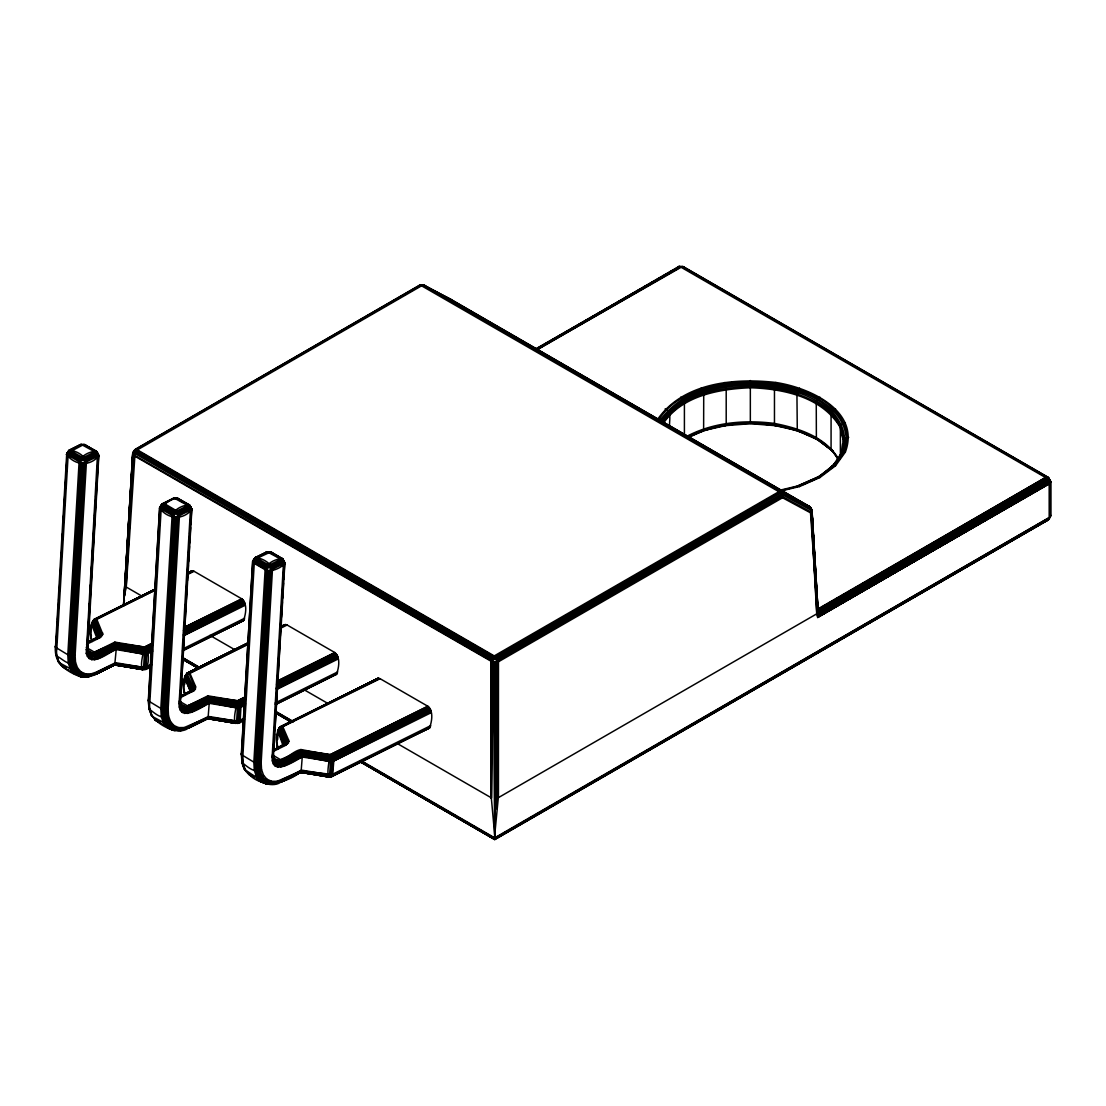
<?xml version="1.0" encoding="UTF-8"?>
<svg xmlns="http://www.w3.org/2000/svg" width="1106" height="1106" viewBox="0 0 1106 1106"><rect width="100%" height="100%" fill="white"/><g stroke="black" fill="none" stroke-linecap="round" stroke-linejoin="round"><path stroke-width="1.5" d="M677.204 268.011L678.918 266.435L683.342 266.67L1048.115 477.267L1050.7 481.76L1050.7 515.59L1048.115 520.069L494.7 839.565L360.169 761.702L494.7 839.33M360.072 761.647L494.7 839.495L494.7 662.632L491.576 659.466L134.725 453.446L132.679 453.626L123.54 604.913M123.734 605.812L132.679 453.626L136.066 449.119L496.497 657.213L498.364 661.83L498.322 797.675L494.7 835.21L491.368 798.283L491.036 661.83L492.156 658.291L494.7 655.637L779.813 491.161L809.398 506.354L811.845 509.894L818.219 613.36L817.707 617.507L1050.52 482.534L1048.695 477.806L682.582 266.435L536.272 350.035M142.702 596.549L126.264 587.051L135.319 449.326L419.492 285.251L422.423 284.781L780.67 491.064L782.536 497.755L810.504 512.825L817.707 617.507M494.7 839.565L1048.695 519.53L1050.52 516.364L1050.52 480.986L1049.055 478.622L1050.7 481.76L817.956 615.613L811.334 512.175L782.384 496.608L498.212 660.669L497.285 662.273L496.594 808.735L496.041 662.549L497.824 659.466L782.011 495.391L783.214 494.009L782.26 491.963L423.557 284.864L420.252 285.044L134.725 449.838L132.679 453.626M491.064 797.675L491.036 661.83L491.368 798.283L492.115 662.273L491.188 660.669L132.858 454.414L123.554 604.982L132.858 452.866L134.725 449.838L134.725 453.446L132.858 454.414L134.199 455.81L493.359 662.549L498.364 661.83L782.536 497.755L783.214 494.009L781.43 494.216L497.244 658.291L492.156 658.291L135.319 452.271L137.863 449.617L422.036 285.542L424.58 285.251M491.368 798.283L493.359 662.549L491.576 659.466L497.824 659.466L494.7 662.632M150.471 666.849C136.01 677.619 143.047 654.876 144.513 647.065L152.227 643.236L144.513 647.065L115.259 643.015L92.227 652.996L88.3 652.208L86.973 650.674C94.273 661.665 107.227 646.167 115.923 645.462L143.891 648.973L152.504 645.669L146.31 648.71L144.513 647.065L114.872 642.116L94.563 652.194L86.323 647.439M243.486 720.545C229.039 731.329 236.076 708.573 237.527 700.775L245.242 696.946L237.527 700.775L208.287 696.725L185.255 706.706L181.329 705.918L186.154 707.411L208.661 697.914L237.223 701.605L244.675 698.439M430.096 727.527L331.938 776.523L329.284 776.315C326.298 776.025 328.966 760.098 330.556 754.486L427.759 706.209C433.925 711.158 431.796 721.983 429.46 728.094L331.15 776.785L300.445 772.32L273.306 784.237C264.458 783.933 252.583 780.297 247.758 772.361M187.052 573.267L191.697 570.959L194.103 571.304L241.702 598.802C247.882 603.738 245.739 614.577 243.417 620.687L182.462 650.95M281.09 626.563L284.712 624.669L281.643 626.203L284.712 624.669L287.118 625.014L334.731 652.499C340.897 657.448 338.768 668.287 336.445 674.397L275.491 704.66M126.485 573.143L126.665 569.714M127.48 554.244L127.757 549.088M128.49 535.345L128.849 528.474M129.485 516.447L129.941 507.848M130.397 499.262L131.033 487.234M131.407 480.363L132.126 466.608M132.319 463.179L132.858 452.866L134.351 450.598L421.11 285.141L422.976 285.141L779.813 491.161L780.67 493.138L782.868 492.889L810.836 507.958L812.025 510.654L818.219 613.65L1048.695 481.469L1050.7 481.76M133.37 455.16L124.494 596.093L126.125 587.051L133.37 455.16L134.351 454.649M127.577 554.479L127.771 551.065M128.642 535.719L128.835 532.304M129.706 516.958L129.996 511.843M130.674 499.912L131.061 493.082M131.738 481.151L132.126 474.336M132.803 462.391L133.273 453.875M151.716 664.374L143.614 667.319L115.397 663.503L97.204 671.784L91.121 673.858L85.563 673.872C84.775 675.669 82.922 677.204 80.862 676.831C68.296 672.586 54.374 663.876 56.821 648.545L68.06 456.432L69.305 450.045C75.72 450.709 85.77 455.395 86.365 463.082L75.125 655.194L68.876 655.374L55.48 647.245L66.719 453.695L69.305 450.045L80.268 444.598L84.72 444.488L96.955 451.773L98.835 455.741L87.761 650.826L86.282 653.494C90.872 668.37 108.554 652.07 116.241 649.609L144.374 654.213L152.545 651.24M56.392 638.3L56.987 628.014M57.498 619.429L58.093 609.143M58.604 600.558L59.199 590.272M59.71 581.701L60.305 571.401M60.802 562.83L61.411 552.53M61.908 543.958L62.517 533.673M63.111 523.373L63.623 514.802M64.217 504.502L64.715 495.93M65.323 485.645L65.821 477.059M66.429 466.773L66.927 458.188M85.563 673.872L80.904 671.812L77.876 674.273L74.475 674.066L70.521 669.448L68.24 662.909L67.812 654.89L79.051 462.778C80.323 455.451 90.153 451.317 96.429 451.151L96.429 453.93L85.466 459.377L80.296 459.156L69.305 452.824L70.107 451.746L83.862 444.488L96.429 451.151L98.835 455.741L82.701 463.746L66.54 454.414L68.24 451.455L66.54 454.414C74.835 465.571 89.862 466.939 98.835 455.741L96.955 455.174L86.005 460.608L82.701 463.746L71.461 655.858C70.936 664.167 73.908 674.411 83.033 676.568M86.282 653.494L97.328 457.635L94.853 451.856L81.07 444.335L68.669 450.612L66.54 454.414L68.683 454.013L79.66 460.359L82.701 463.746M151.66 647.563L147.029 649.844L143.6 650.217L116.116 646.651C103.701 653.231 83.475 665.148 87.194 641.286M87.899 629.273L88.3 622.415M89.005 610.401L89.406 603.544M90.111 591.544L90.512 584.673M91.217 572.673L91.618 565.816M92.323 553.802L92.724 546.945M93.416 534.931L93.816 528.074M94.522 516.073L94.922 509.202M95.628 497.202L96.028 490.331M96.734 478.331L97.134 471.474M97.84 459.46L98.144 454.317L97.259 452.644L98.655 455.008L87.415 648.558L86.088 649.747M156.112 588.627L94.231 619.36L91.66 622.982L90.844 637.471L92.199 641.508M91.895 627.268L92.185 622.36L96.222 619.249L93.167 620.77L92.973 621.835C89.199 626.024 89.337 635.494 92.13 640.429L90.706 636.766L91.411 635.452M89.074 675.476L97.024 672.835L115.245 664.181L142.287 668.231L144.914 667.264L145.674 654.158L152.476 649.996M146.31 648.71C149.49 654.6 148.854 663.531 145.895 669.116L142.48 669.489L114.402 664.913L95.793 673.692L107.794 667.443M172.66 498.875L161.269 505.152L159.568 508.11L148.328 700.222L148.937 708.822L151.716 716.135L165.817 723.697L170.504 721.513L168.527 715.845L168.153 708.905L179.393 516.792L176.919 511L164.988 503.963L162.333 503.742L159.568 508.11C167.863 519.281 182.891 520.65 191.863 509.437L189.444 504.861L177.748 498.198L173.296 498.308L161.697 504.308L159.568 508.11L175.73 517.456L191.863 509.437L189.983 505.47L180.361 499.926M168.153 708.905L161.905 709.084L148.508 700.955L159.734 507.405L161.269 505.152L160.259 506.755M149.31 693.725L149.822 685.139M150.416 674.854L150.928 666.282M151.522 655.982L152.02 647.411M152.628 637.111L153.236 626.826M153.734 618.254L154.328 607.954M154.84 599.383L155.434 589.083M155.946 580.512L156.54 570.226M157.038 561.641L157.646 551.355M158.144 542.783L158.752 532.484M159.25 523.912L159.858 513.613M179.352 701.149L187.591 705.905L207.9 695.826L208.287 696.725L209.283 702.476L208.039 718.388L188.186 728.204L187.273 728.135L207.43 718.623L235.495 723.2L238.924 722.826L240.168 720.352L240.942 707.259L245.504 704.937L237.403 707.923L209.269 703.319C201.527 707.01 178.66 723.725 179.103 703.457L180.444 702.269L191.863 509.437L189.983 508.884L179.02 514.318L175.73 517.456L164.49 709.568C162.997 720.034 170.255 732.891 182.227 730.264L184.149 727.568L208.426 717.213L236.643 721.015L243.223 718.845M179.103 703.457L190.343 511.345L187.882 505.553L174.084 498.046L162.333 503.742L161.089 510.143L149.849 702.255C147.402 717.587 161.324 726.269 173.891 730.541C175.951 730.914 177.803 729.379 178.578 727.582L184.149 727.568M180.693 729.656L190.038 726.545L208.26 717.891L235.315 721.928L237.928 720.974L238.702 707.868L245.504 703.706L240.887 706.057L236.214 706.582L209.283 702.476C196.744 710.149 175.743 721.513 180.126 696.711M180.831 684.697L181.232 677.84M181.923 665.826L182.324 658.969M183.029 646.969L183.43 640.098M184.135 628.097L184.439 622.955M185.241 609.226L185.545 604.083M186.347 590.355L186.748 583.498M187.453 571.484L187.854 564.627M188.559 552.627L188.96 545.756M189.651 533.756L190.052 526.898M190.757 514.884L191.158 508.027L190.287 506.341L191.684 508.719L190.785 524.147M179.932 702.918L191.172 510.806L190.287 510.143L191.684 510.156M180.637 697.402C176.158 719.937 199.301 707.771 209.255 701.522L236.394 705.255L240.583 704.785L245.214 702.49L240.583 704.785L240.942 707.259M180.845 693.96L181.743 678.531M181.951 675.102L182.849 659.66M183.057 656.231L183.955 640.789M184.149 637.36L185.061 621.918M185.255 618.489L186.167 603.06M186.361 599.632L187.26 584.189M187.467 580.761L188.366 565.318M188.573 561.889L189.472 546.447M189.679 543.018L190.578 527.59M247.592 643.111L187.26 673.07L184.688 676.692L183.859 691.181L185.227 695.218M184.73 684.241L185.2 676.056L186.195 674.48L186.002 675.531C182.214 679.734 182.366 689.204 185.158 694.139M261.168 762.601L254.933 762.794L241.523 754.665L252.597 561.82L255.348 557.452L267.113 551.756L271.482 552.226L282.998 559.18L284.878 563.148L273.472 755.979C273.514 773.44 295.316 758.495 302.27 755.218L329.408 758.965L333.597 758.495L430.925 710.384L331.731 761.578L302.297 757.029C294.555 760.721 271.689 777.421 272.131 757.168L283.371 565.055L280.91 559.263L267.113 551.756L254.726 558.018L252.597 561.82L268.758 571.152C274.44 570.392 281.671 567.737 284.878 563.148L282.472 558.571L270.776 551.908L257.062 558.295L254.297 562.664L242.864 755.965L243.306 763.97L245.587 770.509C250.744 772.624 257.905 781.223 263.518 775.223L261.555 769.555L261.168 762.601L272.408 570.489C271.813 562.816 261.776 558.129 255.348 557.452L255.362 560.23L266.352 566.576L271.523 566.784L282.486 561.35L282.472 558.571C276.196 558.737 266.366 562.857 265.094 570.198L253.855 762.311L254.297 770.315L256.564 776.854L260.532 781.472L266.919 784.251L275.256 783.974L277.164 781.278L301.44 770.923L332.159 774.449L430.718 725.633M242.242 749.149L242.739 740.564M243.348 730.278L243.845 721.706M244.454 711.407L244.951 702.835M245.546 692.536L246.057 683.964M246.652 673.678L247.163 665.093M247.758 654.807L248.256 646.222M248.864 635.936L249.362 627.365M249.97 617.065L250.468 608.494M251.076 598.194L251.574 589.622M252.182 579.337L252.68 570.751M280.565 558.475L283.302 560.051L284.878 563.148L283.012 562.581L272.048 568.028L268.758 571.152L257.518 763.264C256.979 771.587 259.965 781.818 269.09 783.988L271.606 781.292L277.164 781.278M273.763 749.384L274.675 733.955M274.869 730.527L275.767 715.084M275.975 711.656L276.873 696.213M277.081 692.785L277.979 677.342M278.187 673.913L279.085 658.485M279.293 655.042L280.191 639.614M280.385 636.185L281.297 620.743M281.491 617.314L282.403 601.871M282.597 598.443L283.495 583M283.703 579.572L284.712 562.429L283.302 560.051L284.187 561.737L272.947 756.615C272.726 774.767 295.233 760.458 302.311 756.186L329.229 760.278L333.901 759.753L431.216 711.517L332.934 761.343L302.27 755.218L283.966 764.896L284.021 766.099L302.311 756.186L329.132 761.509M427.759 706.209L380.146 678.725L377.74 678.379L280.288 726.78L277.717 730.389L276.749 744.186L278.256 748.914M277.647 739.596L278.131 731.412M284.878 563.148L272.353 569.286L271.343 570.89L260.104 763.002C258.251 791.785 286.482 781.983 301.288 771.601L328.33 775.638L330.957 774.67L331.731 761.578M275.242 766.112L276.127 762.393L273.859 758.757L274.412 759.642C283.855 763.099 292.067 750.96 300.915 749.536L331.496 755.177L333.901 759.753L332.574 775.956L328.385 776.426L301.067 772.085L281.201 781.914L279.334 781.444M75.125 655.194L75.498 662.135L77.475 667.803L72.789 670.001L58.701 662.425L56.42 654.807M245.587 770.509L244.191 768.947L242.435 759.794M123.969 605.272L124.411 600.24M125.172 591.848L125.476 588.489M1048.695 519.53L494.7 838.97L1049.055 518.728L1049.179 517.705L1049.179 483.875L1048.115 480.253L1045.516 477.529L679.803 266.518L535.014 349.316M94.701 659.798C96.111 654.614 90.747 651.462 86.738 649.83M187.716 713.508C189.14 708.324 183.762 705.172 179.753 703.54M280.744 767.218L279.942 762.103L274.15 758.039M831.076 468.488L841.058 453.501L845.385 452.05C860.855 410.271 808.555 387.335 775.804 382.469C734.508 377.727 682.582 382.607 657.24 419.907M134.351 450.598L133.37 452.16M55.881 653.287L58.701 662.425M179.919 700.139L180.776 704.536L179.31 707.19M254.034 776.813L254.905 777.518C247.744 775.43 242.062 768.131 241.938 760.707M273.403 763.956L274.647 760.679L272.947 753.85L273.804 758.246L272.339 760.9M1050.52 482.534L817.693 617.342L816.712 613.885L810.836 507.958M178.992 499.138C173.891 496.262 166.259 502.677 162.333 506.52L173.324 512.866L178.495 513.087L189.458 507.64L189.444 504.861C183.167 505.027 173.338 509.147 172.066 516.488L160.826 708.6L161.269 716.605L163.55 723.144L167.504 727.762C173.573 731.412 186.803 732.974 190.232 725.481L208.495 716.412L235.329 720.891M253.274 560.466L254.297 558.862L252.762 561.115L241.343 753.933L241.951 762.532C247.025 766.264 254.753 774.006 261.555 769.555M291.403 722.08L279.224 728.19L277.717 730.389L283.26 746.315L285.154 742.624L288.887 741.532L288.611 740.121L282.942 726.988L280.288 726.78L277.523 731.08M256.288 778.306C262.44 784.748 278.38 788.094 283.26 779.191L301.523 770.122L328.358 774.601M195.859 687.821L192.126 688.914L190.426 691.914L191.103 688.969L193.038 687.213L195.582 686.411L194.435 690.448L179.559 698.093M94.231 619.36L96.899 619.581L102.83 634.125L99.098 635.203L97.217 638.895L91.604 624.378L94.231 619.36L155.739 588.876M97.273 637.498L98.932 634.291L102.568 632.715M190.301 691.209L184.633 678.075L186.292 674.867L248.546 644.176M97.411 638.203L97.508 636.365L91.66 622.982M283.454 745.624L283.551 743.771L277.717 730.389M75.733 674.066C88.342 683.079 103.19 669.116 114.734 664.927L116.268 648.78L114.872 642.116M818.122 608.812L1045.516 477.529L1048.115 477.267L1048.115 480.253L818.219 613.65L812.025 510.654L811.182 509.092L783.214 494.009M1050.009 514.096L1050.7 515.59L1049.055 518.728L494.7 838.403L361.745 761.688M67.978 669.393L68.862 670.098C58.535 667.54 53.475 654.517 55.991 645.157M87.415 648.558L86.904 646.429M149.02 698.868L148.508 700.955M180.444 702.269L180.624 701.55M97.452 637.803L98.075 635.259L92.406 622.125M86.531 644.397L99.817 637.789L102.83 634.125M274.053 751.071L285.86 745.209L288.887 741.532M91.701 659.812L91.646 654.697L87.346 651.42M184.73 713.508L184.674 708.393L180.361 705.13M277.758 767.218L277.689 762.103L273.389 758.84M797.039 487.193L797.702 485.963L817.334 477.267L819.919 477.529L835.555 465.764L845.385 452.05M190.412 572.645L191.697 570.959L187.094 573.254M283.44 626.355L284.145 625.042M86.268 676.43L89.199 676.554L91.121 673.858M775.804 382.469L774.463 389.589L774.463 423.418L775.458 425.368L750.338 422.824M808.942 481.912L816.38 478.622L832.389 465.944L835.555 465.764M89.199 658.692L90.084 654.987L87.816 651.351M182.227 712.402L183.098 708.697L180.001 704.384C187.287 715.375 200.255 699.863 208.951 699.172L236.905 702.683L245.518 699.379L239.325 702.421L237.527 700.775L207.9 695.826M79.203 446.008L80.268 444.598L85.439 444.806M96.084 638.991L98.185 636.904L101.42 636.752M93.291 674.024L95.959 674.245L97.204 671.784L115.48 662.701L142.315 667.181M194.435 690.448L191.214 690.614L189.112 692.702L191.877 689.798L195.472 689.204M265.246 553.415L265.675 552.585M282.141 746.398L284.242 744.31L287.463 744.158M725.204 425.368L726.2 423.418L726.2 389.589L724.859 382.469M1049.055 518.728L1050.7 515.59M156.07 588.807L93.595 619.927L91.604 624.378M95.033 619.111L93.263 621.157L98.932 634.291L98.849 636.088L96.913 638.452L98.185 636.904M155.642 589.235L94.342 620.383L100.01 633.503L99.927 635.604L87.623 642.448M247.564 643.263L186.624 673.637L184.633 678.075M248.767 642.586L187.26 673.07L186.292 674.867L192.126 688.914L189.541 691.858M248.67 642.945L188.96 672.89L194.269 686.674L194.172 689.107L181.55 696.227M376.731 679.333L377.74 678.379L279.652 727.347C276.555 733.154 274.882 742.071 278.187 747.85M281.076 726.518L279.306 728.577L285.154 742.624L283.468 744.974L275.187 749.232M280.288 726.78L378.432 678.227L281.989 726.601L280.399 727.789L286.053 740.923L285.97 743.011L273.666 749.868M117.084 664.844L113.821 664.333L142.674 669.642L151.19 666.337M193.301 725.024L187.273 728.135L207.085 718.361L235.702 723.352L244.122 719.978M254.297 558.862L252.597 561.82L254.726 561.419L265.716 567.765L268.758 571.152L272.353 569.286L270.099 571.125L258.859 763.237C256.951 792.988 286.247 783.145 301.288 771.601L328.385 776.426M152.49 650.052L147.858 652.346L146.877 653.936L146.116 667.029L146.96 667.706L151.522 665.439M240.887 706.057L239.905 707.646L239.131 720.739L239.988 721.416L235.315 721.928L208.426 717.213L190.038 726.545M333.901 759.753L332.934 761.343L332.159 774.449L333.003 775.112L430.524 726.683M278.228 729.766L279.224 728.19L286.938 724.402M782.384 496.608L783.269 495.253L812.025 510.654M810.504 512.825L811.845 511.442L811.237 510.322M87.346 656.535L88.604 653.259L87.042 649.139M180.375 710.246L181.633 706.969L180.071 702.849C183.596 718.264 201.347 701.923 209.131 700.361L236.629 703.928L240.043 703.54L244.689 701.259L240.043 703.54L239.325 702.421M658.512 420.28C672.324 397.123 700.181 388.261 725.204 383.367C757.002 379.164 790.389 382.593 818.965 397.87C837.712 408.225 853.86 430.179 844.099 451.995C831.09 475.276 804.518 485.976 779.495 490.677M659.688 420.93C689.577 378.611 752.674 377.201 798.242 390.003C819.933 397.773 844.307 412.51 846.145 437.921C845.15 456.018 831.325 468.958 816.74 477.806M660.711 421.787C690.268 379.952 752.647 378.556 797.702 391.22C836.219 401.243 865.832 444.239 824.482 472.525M662.425 421.51C692.232 381.294 753.034 380.077 797.288 392.506C823.528 400.013 854.302 425.575 840.38 455.506C843.339 450.308 840.118 437.796 848.744 437.354M662.909 422.63C687.351 388.33 735.78 383.989 774.504 388.4C803.191 393.46 841.472 407.713 843.56 441.584C842.883 435.999 836.067 424.497 845.385 422.644M664.001 422.451C682.996 395.45 719.398 389.022 750.338 387.75C783.38 388.814 822.339 396.902 840.38 427.649L840.38 454.718M178.578 727.582L173.932 725.508L172.052 727.416L168.541 728.163L164.6 723.573L162.333 717.061L161.905 709.084L173.144 516.972L172.26 515.299L174.389 517.304L163.149 709.416C162.61 717.918 165.651 728.37 174.983 730.582M271.606 781.292L266.947 779.218L265.081 781.126L261.569 781.873L257.629 777.269L255.362 770.771L254.933 762.794L266.173 570.682L265.288 568.996L268.758 571.152M799.541 388.151L796.942 394.966L797.288 430.566L818.081 439.953L833.316 451.414L816.74 439.179C777.435 419.022 728.246 417.93 688.402 437.188M689.37 437.05L702.96 431.036L703.623 429.805L703.72 394.966L701.135 388.151M781.43 494.216L782.868 492.889M831.671 466.58L832.389 465.944M98.005 636.849L102.443 635.494M331.938 776.523L328.523 776.91L300.445 772.32L281.201 781.914L301.067 772.085L302.311 756.186L300.915 749.536M422.423 284.781L418.911 285.763L422.423 284.781L450.723 299.284L810.228 507.032L811.845 509.894L818.122 614.715L1048.695 481.469L1048.695 477.806M498.212 660.669L496.041 662.549L494.7 835.21L493.359 662.549L491.188 660.669M816.38 478.622L821.772 474.557M361.703 761.412L494.7 838.403L1050.009 517.083L1050.009 483.253L1049.055 482.7L817.776 616.512L811.334 509.189L809.979 506.866L449.7 298.883L451.69 300.555L450.723 299.284L423.557 284.864M814.348 552.71L811.845 509.894L810.228 507.032L782.26 491.963L496.497 657.213L492.903 657.213L136.066 451.193L136.066 449.119M819.919 397.178L817.334 399.916L816.256 403.524L816.38 438.377L832.389 451.054M87.25 676.831L96.595 673.678L115.397 663.503L142.287 668.231L143.614 667.319L144.374 654.213L143.186 652.872L116.227 647.812C109.01 652.291 85.784 665.923 87.415 647.121M235.315 721.928L236.643 721.015L237.403 707.923L236.214 706.582L209.255 701.522L190.937 711.186L191.006 712.388L209.283 702.476L236.103 707.799M283.067 780.255L301.44 770.923L328.33 775.638L329.657 774.725L330.431 761.633L329.229 760.278M67.231 453.045L68.047 452.506M272.131 757.168L273.459 754.541M96.512 638.148L97.425 637.554M75.498 662.135C68.835 666.835 62.047 658.388 56.434 655.913L55.991 647.936L67.231 455.824L68.254 455.243L66.719 455.133M168.527 715.845C161.725 720.296 154.011 712.554 148.937 708.822L148.494 699.517M818.219 612.987L1048.115 480.253L818.15 612.282L1048.115 480.253L818.219 613.36L818.163 612.351L1047.354 479.147L1047.354 477.032M1048.695 481.469L817.956 615.613L811.845 509.894L810.352 507.626M541.332 346.62L545.811 344.021M554.77 338.851L559.249 336.252M562.235 334.524L565.221 332.795M568.207 331.067L572.687 328.482M575.673 326.754L580.152 324.155M583.139 322.427L586.125 320.699M589.111 318.984L593.59 316.385M596.576 314.657L599.563 312.929M602.549 311.201L607.028 308.615M610.014 306.887L613 305.159M617.48 302.56L620.466 300.846M623.452 299.118L627.932 296.519M630.918 294.79L633.904 293.062M638.383 290.477L641.369 288.749M644.356 287.021L654.807 280.979M657.793 279.251L674.218 269.74M536.479 349.565L679.803 266.518L535.152 349.8M681.697 266.518L1046.47 477.128L1046.47 478.221L818.551 609.143L1045.516 477.529M817.763 616.581L1049.055 482.7L817.735 616.816M535.373 349.455L678.918 266.435M535.525 349.8L679.803 266.518L536.272 349.51M537.129 349.842L680.743 266.919M817.486 610.484L1046.47 478.221L818.578 609.171M818.15 612.282L1047.354 479.147L817.749 610.927L1046.47 478.221L817.279 610.222M816.629 613.913L498.364 797.661L498.364 661.83M1049.179 517.705L494.7 837.836L361.703 761.039M1047.354 479.147L817.998 611.618M817.693 617.107L1049.179 483.875L817.693 617.231M895.445 607.153L898.431 605.424M908.897 599.411L911.897 597.682M916.376 595.097L919.363 593.383M922.363 591.655L925.349 589.94M935.814 583.913L940.307 581.327M943.294 579.613L946.28 577.885M949.28 576.171L953.759 573.585M962.732 568.415L967.211 565.843M970.211 564.115L979.183 558.945M983.663 556.373L1000.114 546.903M1003.101 545.175L1006.101 543.461M1010.58 540.875L1013.566 539.147M1016.566 537.433L1021.045 534.848M1024.045 533.133L1027.032 531.405M1030.018 529.691L1034.511 527.106M1037.497 525.378L1040.483 523.663M1043.483 521.935L1048.115 520.069M98.655 456.446L97.259 456.432L98.144 457.096L86.904 649.208C86.78 668.936 109.024 651.116 116.227 647.812L143.365 651.545L147.554 651.075L152.186 648.793L147.554 651.075M147.858 652.346L143.186 652.872L116.268 648.78L97.978 658.678L97.618 656.217L116.116 646.651L143.365 651.545M190.937 711.186L190.633 709.928L209.131 700.361L236.394 705.255M196.301 723.476L206.85 718.043L202.439 720.117M283.966 764.896L283.661 763.624L302.159 754.071L329.657 757.638L333.072 757.251L430.497 709.333L333.597 758.495M184.467 632.356L244.454 601.913L184.135 631.581M184.813 633.531L244.882 602.964L184.633 632.756M147.914 653.549L152.476 651.227M184.384 635.01L245.159 604.097L183.375 634.733M182.227 730.264L180.278 730.527L189.61 727.389L208.26 717.891L235.371 722.716L239.56 722.246M277.495 686.066L337.482 655.623L277.164 685.291M276.306 688.029L337.911 656.674L277.661 686.453M277.412 688.706L338.187 657.807L276.403 688.444M154.978 590.231L95.586 619.844L101.254 632.964L101.144 635.397L87.056 643.263M187.08 574.014L193.204 570.917L187.025 573.986M187.26 673.07L189.928 673.291L248.007 643.941M94.563 652.194L97.079 654.973L115.923 645.462L143.6 650.217M151.577 644.674L144.195 647.909L115.632 644.204L93.139 653.715L88.3 652.208M183.79 628.429L242.09 599.037L184.785 627.24M147.029 649.844L151.633 647.508M183.914 631.208L243.873 600.917L183.472 630.503M187.591 705.905L190.108 708.683L208.951 699.172L236.629 703.928M244.606 698.37L238.467 701.467L244.633 698.398M276.818 682.139L335.118 652.747L277.8 680.95M276.942 684.904L336.901 654.628L276.5 684.213M332.353 756.117L429.252 707.453L331.496 755.177L301.689 751.624L279.182 761.122L274.343 759.628C280.73 770.398 294.32 753.808 301.966 752.868L332.353 756.117L429.93 708.338L333.072 757.251M187.785 573.115L192.375 570.82L187.744 573.115M99.264 617.715L102.305 616.194M123.637 605.507L126.692 603.973M143.448 595.581L155.642 589.47M184.757 629.397L243.196 600.046L184.232 628.83M95.959 674.245L115.01 664.678L142.342 669.019L146.531 668.549M195.333 669.904L248.656 643.18M277.786 683.107L336.224 653.743L277.26 682.526M188.988 727.955L208.039 718.388L235.371 722.716M294.459 720.559L375.21 680.093L279.652 727.347M282.002 781.665L301.067 772.085L328.523 776.91M95.503 652.899L115.259 643.015L144.195 647.909M96.36 653.84L115.632 644.204L143.891 648.973M151.605 644.687L145.453 647.757L151.646 644.729M183.955 628.54L242.477 599.328M188.532 706.61L208.287 696.725L237.223 701.605M189.389 707.55L208.661 697.914L236.905 702.683M276.97 682.25L335.491 653.038M272.38 754.859L281.56 760.306L301.316 750.421L330.556 754.486L428.133 706.457L331.496 755.177L428.52 706.748M274.412 759.642C282.445 767.827 293.408 752.481 301.689 751.624L329.934 756.393M247.896 643.015L188.061 672.807L187.37 674.079L193.038 687.213L192.942 689.301L180.693 696.255M81.968 444.418L71.019 449.852L71.019 450.875L81.996 457.22L83.89 457.29L94.853 451.856L94.853 450.833L83.862 444.488M73.729 448.732L77.835 446.686M174.997 498.115L164.034 503.562L164.034 504.585L175.024 510.931L176.919 511L187.882 505.553L187.882 504.543L176.891 498.198M95.946 619.18L156.153 589.304M93.167 620.77L154.909 590.217M187.923 574.373L194.103 571.304M268.025 551.825L257.062 557.272L257.062 558.295L268.053 564.627L269.947 564.71L280.91 559.263L280.896 558.254L269.919 551.908M255.666 558.184L259.772 556.138M88.3 641.978L97.148 637.581L99.817 637.789M184.619 627.143L241.702 598.802M183.444 635.895L245.242 605.217M183.72 648.489L244.675 618.213M183.527 649.54L244.481 619.277M183.803 649.623L243.417 620.687M183.098 650.383L244.053 620.12M188.96 672.89L247.633 643.775M280.952 628.084L287.118 625.014M181.315 695.688L190.177 691.291L192.845 691.499M277.647 680.854L334.731 652.499M276.472 689.605L338.27 658.913M275.214 702.946L337.689 671.923M238.73 722.246L244.55 719.135M275.311 704.08L337.496 672.987M276.127 704.093L337.081 673.817M281.989 726.601L379.247 678.337L281.629 727.25L287.297 740.384L287.201 742.803L273.099 750.67M279.224 728.19L380.146 678.725M333.971 760.956L431.299 712.623M330.238 776.716L359.187 762.338M362.229 760.817L369.86 757.029M386.616 748.707L398.81 742.665M406.427 738.877L429.46 728.094M93.595 619.927L155.241 589.443M95.766 673.678L112.536 665.397M186.624 673.637L248.269 643.153M195.444 669.932L206.241 664.637M213.956 660.849L221.67 657.061M299.27 718.347L306.984 714.559M96.595 673.678L115.01 664.678L142.48 669.489M189.61 727.389L208.039 718.388L235.495 723.2M97.922 657.476L116.268 648.78L143.075 654.088M835.555 408.944L832.389 411.238L831.076 414.667L831.076 448.497L838.237 459.571M280.62 759.615L301.316 750.421L330.238 755.315M687.379 436.041C714.006 422.174 745.043 419.699 774.463 423.418C798.491 428.119 825.256 436.635 838.528 458.879M687.255 437.05C713.937 423.169 745.043 420.681 774.504 424.414C798.2 429.1 824.606 437.312 838.058 458.962M690.974 435.764L701.798 430.967L725.812 425.561M818.081 477.032L797.702 485.963M801.504 485.216L805.97 483.225M782.136 490.718L799.541 486.557L819.919 477.529M281.56 760.306L283.136 762.393L302.159 754.071L329.408 758.965M282.417 761.26L301.966 752.868L329.657 757.638M774.85 425.561L798.864 430.967L817.417 439.179M275.256 783.974L273.306 784.237M336.445 674.397L334.731 674.577M418.911 285.763L421.262 285.044L419.492 285.251M778.43 490.566L798.242 485.824L799.541 486.557M447.405 299.062L448.566 298.814M811.016 511.608L811.845 511.442M288.611 740.121L284.118 742.679L283.316 744.919L285.86 745.209M159.568 508.11L161.697 507.723L172.688 514.055L175.73 517.456M782.011 495.391L783.269 495.253M142.287 668.231L146.96 667.706L144.914 667.264M328.33 775.638L333.003 775.112L330.957 774.67M818.965 439.87L817.334 439.718M729.96 424.372L733.347 424.11M725.536 425.644L750.338 423.695L775.126 425.644M90.692 675.006C79.466 677.466 72.65 665.411 74.047 655.595L85.286 463.483L86.309 461.879L84.042 463.704L72.802 655.817C71.365 665.978 78.415 678.476 90.028 675.918M79.853 676.443L89.199 676.554M183.707 728.716C172.481 731.177 165.679 719.121 167.075 709.292L178.315 517.179L179.324 515.59L177.071 517.414L165.831 709.527C164.379 719.688 171.43 732.186 183.057 729.628M678.158 266.67L683.342 266.67L684.282 268.011M423.833 285.044L420.252 285.044L779.813 492.239L495.626 656.3L493.774 656.3L136.937 450.28L136.937 449.216M284.712 563.866L283.316 563.853L284.201 564.516M79.66 460.359L86.005 460.608M173.296 498.308L178.467 498.516M172.688 514.055L179.02 514.318M266.311 552.005L271.482 552.226M265.716 567.765L272.048 568.028M159.748 508.843L161.282 508.954L160.259 509.534L149.02 701.646L149.462 709.623M767.315 424.11L770.702 424.372M288.5 742.914L284.906 743.509L282.97 745.859L284.118 742.679L278.463 729.545M120.36 665.356L123.623 665.853M126.886 666.365L130.162 666.877M133.425 667.374L136.688 667.886M213.375 719.052L208.481 718.292L235.965 723.144L207.43 718.623L188.186 728.204L207.748 718.637L235.702 723.352M216.652 719.564L219.914 720.075M223.177 720.573L226.454 721.084M229.716 721.596L232.993 722.094M316.205 774.283L299.864 771.753L328.98 776.854L300.445 772.32M319.482 774.794L322.745 775.292M326.007 775.804L329.284 776.315L325.98 775.762M113.821 664.333L142.937 669.434L114.402 664.913L95.157 674.508L114.734 664.927L142.674 669.642M114.056 664.651L142.937 669.434M207.085 718.361L235.965 723.144M299.643 771.366L302.933 771.919M306.224 772.458L309.528 773.011M312.818 773.564L316.109 774.117M319.399 774.656L322.689 775.209M300.113 772.057L328.98 776.854M300.777 772.334L328.731 777.048M115.245 664.181L142.342 669.019M237.928 720.974L239.988 721.416M57.913 660.503L62.033 666.075L65.987 667.83M65.309 668.204L62.033 666.075M81.955 676.872C72.623 674.674 69.581 664.208 70.134 655.706L81.374 463.594L79.245 461.589L80.116 463.262L68.876 655.374L69.319 663.351L71.586 669.863L75.526 674.453M154.729 718.651L155.047 719.785L160.329 722.121M161.006 723.103L155.656 720.725L150.928 714.213M160.55 723.213L155.047 719.785M248.076 773.495L252.03 775.251M248.684 774.435L252.693 776.218M267.998 784.292C258.68 782.08 255.638 771.615 256.177 763.126L267.417 571.014L252.762 562.553L254.297 562.664L253.288 563.244L242.048 755.357L242.477 763.334M665.107 408.944C672.268 411.584 668.992 420.971 669.6 426.501M143.186 652.872L145.674 654.158M236.214 706.582L238.702 707.868M780.67 491.064L782.26 491.963M456.184 303.141L474.115 313.496M477.101 315.224L481.58 317.809M484.566 319.537L495.032 325.579M498.018 327.293L508.484 333.335M511.47 335.063L562.277 364.399M565.277 366.127L583.208 376.482M586.194 378.211L589.18 379.925M592.166 381.653L596.659 384.238M599.646 385.966L610.097 392.008M613.097 393.736L617.577 396.321M620.563 398.049L623.549 399.778M626.549 401.506L631.028 404.091M634.015 405.819L644.48 411.861M647.466 413.575L698.273 442.912M701.259 444.64L719.204 454.995M722.19 456.723L725.177 458.451M728.163 460.165L732.642 462.764M735.642 464.492L746.094 470.52M749.08 472.248L753.573 474.833M756.559 476.562L759.545 478.29M762.532 480.018L767.025 482.603M770.011 484.331L780.477 490.373M783.463 492.101L808.859 506.769M93.139 450.266L95.876 451.842M179.296 500.009L182.048 501.585M275.062 555.295L277.813 556.885M209.974 635.383L235.398 650.065M304.164 689.771L328.081 703.568M398.354 744.144L491.036 797.661M276.514 711.863L292.952 721.361M276.583 712.54L293.021 722.024M182.78 658.955L199.191 668.425L182.78 659.024M275.311 712.333L291.721 721.803M360.376 761.412L494.7 838.901L360.252 761.135M183.803 659.646L197.255 667.402M276.472 713.093L291.417 721.72M360.169 761.37L457.331 817.417M460.317 819.131L470.783 825.173M473.769 826.901L484.234 832.929M487.221 834.657L493.207 838.099M183.555 659.784L198.513 668.411L182.822 659.508M276.306 713.301L291.542 722.204M275.339 712.9L291.749 722.412M70.231 670.9L72.982 672.476M161.891 723.808L172.868 730.154M276.514 712.112L292.952 721.624M276.459 712.734L291.528 721.389M275.311 712.513L291.721 721.997M680.743 397.178L683.342 399.916L684.407 403.524L684.407 435.653M820.251 440.838L826.68 445.677M272.27 755.91L273.099 756.545M263.518 775.223L266.947 779.218M243.956 767.923L246.804 771.241M170.504 721.513L173.932 725.508M77.475 667.803L80.904 671.812M184.688 676.692L190.467 691.513L191.103 688.969L185.435 675.835M180.845 705.047L181.398 705.932M1049.055 478.622L1050.009 480.253M190.287 506.341L191.863 509.437M97.259 452.644L98.835 455.741M278.145 747.808L276.942 743.495L276.998 745.997M189.928 673.291L195.582 686.411M185.117 694.098L183.928 689.785L183.969 692.287M283.136 762.393L283.661 763.624M240.043 703.54L240.583 704.785M190.108 708.683L190.633 709.928M97.079 654.973L97.618 656.217M272.021 552.834L272.325 553.705M241.772 761.633L244.744 769.831M85.964 445.428L86.268 446.299M151.038 713.093L148.909 706.997L151.716 716.135M241.523 754.665L241.523 753.227L241.689 756.214M55.3 646.526L55.48 647.245M273.624 757.347L273.804 758.246M180.596 703.637L180.776 704.536M87.568 649.927L87.761 650.826M812.316 524.714L812.965 535.055M813.504 543.682L814.154 554.023M814.597 560.922L815.246 571.277M815.675 578.162L816.435 590.245M816.767 595.415L817.528 607.484L816.74 593.811M812.343 526.318L812.841 534.875M813.449 545.147L813.85 553.608M814.555 563.991L814.956 570.834M815.675 582.821L816.076 589.678M816.781 601.664L817.182 608.521M814.541 556.124L815.44 571.539M815.647 574.968L816.546 590.383M814.555 565.595L814.846 570.724M815.634 584.397L815.924 589.526L815.703 586.083M816.795 604.899L817.002 608.328M814.541 565.581L814.832 570.696M811.334 512.175L816.878 614.037M55.48 645.807L55.908 655.111M90.899 636.074L90.941 638.591M497.285 662.273L498.225 797.799M282.998 559.18L283.012 562.581M281.754 558.254L281.767 560.217L270.804 565.65L267.14 565.512L256.163 559.166L256.15 557.203M254.726 558.018L254.726 561.419M189.983 505.47L189.983 508.884M188.739 504.543L188.739 506.507L177.776 511.954L174.126 511.802L163.135 505.456L163.135 503.493M161.697 504.308L161.697 507.723M96.955 451.773L96.955 455.174M95.71 450.833L95.71 452.796L84.747 458.243L81.097 458.091L70.107 451.746L70.107 449.783M68.669 450.612L68.683 454.013M750.338 423.46L750.338 380.533M491.036 661.83L491.216 797.896M287.823 777.96L280.302 781.845L287.919 778.085M286.219 624.627L280.108 627.724L286.219 624.627M190.688 571.913L187.633 573.447L190.688 571.913M285.403 624.531L280.813 626.826L285.403 624.531M200.31 667.858L182.379 657.517L200.31 667.983M198.9 667.72L182.476 658.236L198.9 667.817M816.947 608.286L816.726 604.844L816.961 608.286M811.873 517.815L811.334 509.189L811.818 517.732M812.799 534.834L812.398 527.991L812.786 534.82"/></g></svg>
